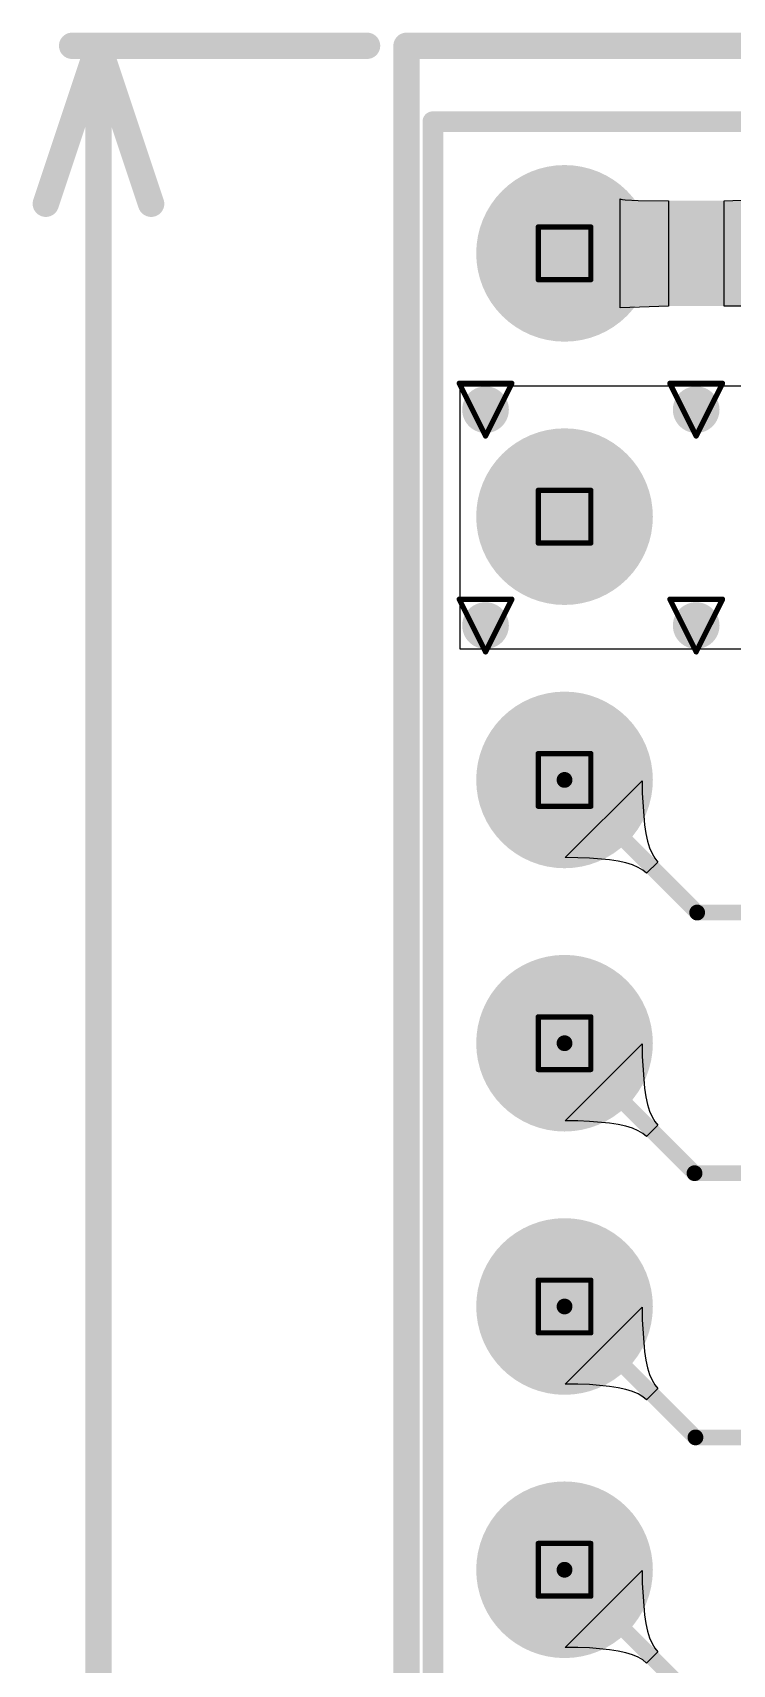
# Model space of a CAD drawing. Extents: x 75 to 173, y 40 to 188.
# Drawn here: x 81.1 to 87.85, y 161.92 to 177.66 of the extents above; entities that cross this region are included whole.
import ezdxf

# ---------------------------------------------------------------- set-up
doc = ezdxf.new("R2010")
doc.units = 0
doc.header["$MEASUREMENT"] = 0
doc.layers.get('0').update_dxf_attribs({"linetype": 'CONTINUOUS'})
for name, color, linetype in [('BottomLayer', 5, 'CONTINUOUS'), ('BOTTOMSOLDER', 6, 'CONTINUOUS'), ('DRILLDRAWING', 1, 'CONTINUOUS'), ('KEEPOUTLAYER', 6, 'CONTINUOUS'), ('MULTILAYER', 9, 'CONTINUOUS'), ('PadHoleLayer', 156, 'CONTINUOUS'), ('TopLayer', 1, 'CONTINUOUS'), ('TOPOVERLAY', 2, 'CONTINUOUS'), ('TOPSOLDER', 216, 'CONTINUOUS'), ('ViaHoleLayer', 16, 'CONTINUOUS')]:
    doc.layers.add(name, color=color, linetype=linetype)

# ---------------------------------------------------------------- blocks, each defined once
blk = doc.blocks.new('P___HDR2X23_2_54___14')
at = {"layer": 'BottomLayer', "const_width": 0.75}
for points in [[(42.805, 2.54, 1), (43.555, 2.54, 1)], [(45.345, 2.54, 1), (46.095, 2.54, 1)], [(47.885, 2.54, 1), (48.635, 2.54, 1)], [(50.425, 2.54, 1), (51.175, 2.54, 1)], [(52.965, 2.54, 1), (53.715, 2.54, 1)], [(55.505, 2.54, 1), (56.255, 2.54, 1)]]:
    blk.add_lwpolyline(points, format="xyb", close=True, dxfattribs=at)
at = {"layer": 'BOTTOMSOLDER', "const_width": 0.852}
for points in [[(42.754, 2.54, 1), (43.606, 2.54, 1)], [(45.294, 2.54, 1), (46.146, 2.54, 1)], [(47.834, 2.54, 1), (48.686, 2.54, 1)], [(50.374, 2.54, 1), (51.226, 2.54, 1)], [(52.914, 2.54, 1), (53.766, 2.54, 1)], [(55.454, 2.54, 1), (56.306, 2.54, 1)]]:
    blk.add_lwpolyline(points, format="xyb", close=True, dxfattribs=at)
at = {"layer": 'MULTILAYER', "const_width": 0.75}
for points in [[(42.805, 2.54, 1), (43.555, 2.54, 1)], [(45.345, 2.54, 1), (46.095, 2.54, 1)], [(47.885, 2.54, 1), (48.635, 2.54, 1)], [(50.425, 2.54, 1), (51.175, 2.54, 1)], [(52.965, 2.54, 1), (53.715, 2.54, 1)], [(55.505, 2.54, 1), (56.255, 2.54, 1)]]:
    blk.add_lwpolyline(points, format="xyb", close=True, dxfattribs=at)
at = {"layer": 'PadHoleLayer', "const_width": 0.45}
for points in [[(42.955, 2.54, 1), (43.405, 2.54, 1)], [(45.495, 2.54, 1), (45.945, 2.54, 1)], [(48.035, 2.54, 1), (48.485, 2.54, 1)], [(50.575, 2.54, 1), (51.025, 2.54, 1)], [(53.115, 2.54, 1), (53.565, 2.54, 1)], [(55.655, 2.54, 1), (56.105, 2.54, 1)]]:
    blk.add_lwpolyline(points, format="xyb", close=True, dxfattribs=at)
at = {"layer": 'TopLayer', "const_width": 0.75}
for points in [[(42.805, 2.54, 1), (43.555, 2.54, 1)], [(45.345, 2.54, 1), (46.095, 2.54, 1)], [(47.885, 2.54, 1), (48.635, 2.54, 1)], [(50.425, 2.54, 1), (51.175, 2.54, 1)], [(52.965, 2.54, 1), (53.715, 2.54, 1)], [(55.505, 2.54, 1), (56.255, 2.54, 1)]]:
    blk.add_lwpolyline(points, format="xyb", close=True, dxfattribs=at)
at = {"layer": 'TOPOVERLAY', "const_width": 0.2}
for points in [[(-1.27, 3.81), (57.15, 3.81)], [(57.15, 3.81), (57.15, -1.27)]]:
    blk.add_lwpolyline(points, dxfattribs=at)
at = {"layer": 'TOPOVERLAY', "const_width": 0.1}
blk.add_lwpolyline([(57.1, 3.81, 1), (57.2, 3.81, 1)], format="xyb", close=True, dxfattribs=at)
blk.add_lwpolyline([(57.1, 3.81, 1), (57.2, 3.81, 1)], format="xyb", close=True, dxfattribs=at)
at = {"layer": 'TOPSOLDER', "const_width": 0.852}
for points in [[(42.754, 2.54, 1), (43.606, 2.54, 1)], [(45.294, 2.54, 1), (46.146, 2.54, 1)], [(47.834, 2.54, 1), (48.686, 2.54, 1)], [(50.374, 2.54, 1), (51.226, 2.54, 1)], [(52.914, 2.54, 1), (53.766, 2.54, 1)], [(55.454, 2.54, 1), (56.306, 2.54, 1)]]:
    blk.add_lwpolyline(points, format="xyb", close=True, dxfattribs=at)

msp = doc.modelspace()

# ---------------------------------------------------------------- linework, layer by layer
at = {"layer": 'BottomLayer'}
for p, q in [((85.22081, 171.71542), (85.22081, 174.25542)), ((85.22081, 174.25542), (93.49126, 174.25542)), ((105.75945, 171.71542), (85.22081, 171.71542))]:
    msp.add_line(p, q, dxfattribs=at)
at = {"layer": 'BottomLayer', "const_width": 0.225}
for points in [[(85.35236, 174.02682, 1), (85.57735, 174.02682, 1)], [(87.38436, 174.02682, 1), (87.60935, 174.02682, 1)], [(85.35236, 171.94402, 1), (85.57735, 171.94402, 1)], [(87.38436, 171.94402, 1), (87.60935, 171.94402, 1)]]:
    msp.add_lwpolyline(points, format="xyb", close=True, dxfattribs=at)
at = {"layer": 'DRILLDRAWING', "const_width": 0.0508}
for points in [[(85.97286, 175.78882), (86.48086, 175.78882)], [(85.97286, 175.28082), (85.97286, 175.78882)], [(86.48086, 175.28082), (86.48086, 175.78882)], [(85.97286, 175.28082), (86.48086, 175.28082)], [(85.21086, 174.28082), (85.71886, 174.28082)], [(85.21086, 174.28082), (85.46486, 173.77282)], [(85.46486, 173.77282), (85.71886, 174.28082)], [(87.24286, 174.28082), (87.75086, 174.28082)], [(87.24286, 174.28082), (87.49686, 173.77282)], [(87.49686, 173.77282), (87.75086, 174.28082)], [(85.97286, 173.24882), (86.48086, 173.24882)], [(85.97286, 172.74082), (85.97286, 173.24882)], [(86.48086, 172.74082), (86.48086, 173.24882)], [(85.97286, 172.74082), (86.48086, 172.74082)], [(85.21086, 172.19802), (85.71886, 172.19802)], [(85.21086, 172.19802), (85.46486, 171.69002)], [(85.46486, 171.69002), (85.71886, 172.19802)], [(87.24286, 172.19802), (87.75086, 172.19802)], [(87.24286, 172.19802), (87.49686, 171.69002)], [(87.49686, 171.69002), (87.75086, 172.19802)], [(85.97286, 170.70882), (86.48086, 170.70882)], [(85.97286, 170.20082), (85.97286, 170.70882)], [(86.48086, 170.20082), (86.48086, 170.70882)], [(85.97286, 170.20082), (86.48086, 170.20082)], [(85.97286, 168.16882), (86.48086, 168.16882)], [(85.97286, 167.66082), (85.97286, 168.16882)], [(86.48086, 167.66082), (86.48086, 168.16882)], [(85.97286, 167.66082), (86.48086, 167.66082)], [(85.97286, 165.62882), (86.48086, 165.62882)], [(85.97286, 165.12082), (85.97286, 165.62882)], [(86.48086, 165.12082), (86.48086, 165.62882)], [(85.97286, 165.12082), (86.48086, 165.12082)], [(85.97286, 163.08882), (86.48086, 163.08882)], [(85.97286, 162.58082), (85.97286, 163.08882)], [(86.48086, 162.58082), (86.48086, 163.08882)], [(85.97286, 162.58082), (86.48086, 162.58082)]]:
    msp.add_lwpolyline(points, dxfattribs=at)
at = {"layer": 'DRILLDRAWING', "const_width": 0.0254}
for points in [[(85.96016, 175.78882, 1), (85.98556, 175.78882, 1)], [(85.96016, 175.78882, 1), (85.98556, 175.78882, 1)], [(86.46816, 175.78882, 1), (86.49356, 175.78882, 1)], [(86.46816, 175.78882, 1), (86.49356, 175.78882, 1)], [(85.96016, 175.28082, 1), (85.98556, 175.28082, 1)], [(85.96016, 175.28082, 1), (85.98556, 175.28082, 1)], [(86.46816, 175.28082, 1), (86.49356, 175.28082, 1)], [(86.46816, 175.28082, 1), (86.49356, 175.28082, 1)], [(85.19816, 174.28082, 1), (85.22356, 174.28082, 1)], [(85.19816, 174.28082, 1), (85.22356, 174.28082, 1)], [(85.70616, 174.28082, 1), (85.73156, 174.28082, 1)], [(85.70616, 174.28082, 1), (85.73156, 174.28082, 1)], [(87.23016, 174.28082, 1), (87.25556, 174.28082, 1)], [(87.23016, 174.28082, 1), (87.25556, 174.28082, 1)], [(87.73816, 174.28082, 1), (87.76356, 174.28082, 1)], [(87.73816, 174.28082, 1), (87.76356, 174.28082, 1)], [(85.45216, 173.77282, 1), (85.47756, 173.77282, 1)], [(85.45216, 173.77282, 1), (85.47756, 173.77282, 1)], [(87.48416, 173.77282, 1), (87.50956, 173.77282, 1)], [(87.48416, 173.77282, 1), (87.50956, 173.77282, 1)], [(85.96016, 173.24882, 1), (85.98556, 173.24882, 1)], [(85.96016, 173.24882, 1), (85.98556, 173.24882, 1)], [(86.46816, 173.24882, 1), (86.49356, 173.24882, 1)], [(86.46816, 173.24882, 1), (86.49356, 173.24882, 1)], [(85.96016, 172.74082, 1), (85.98556, 172.74082, 1)], [(85.96016, 172.74082, 1), (85.98556, 172.74082, 1)], [(86.46816, 172.74082, 1), (86.49356, 172.74082, 1)], [(86.46816, 172.74082, 1), (86.49356, 172.74082, 1)], [(85.19816, 172.19802, 1), (85.22356, 172.19802, 1)], [(85.19816, 172.19802, 1), (85.22356, 172.19802, 1)], [(85.70616, 172.19802, 1), (85.73156, 172.19802, 1)], [(85.70616, 172.19802, 1), (85.73156, 172.19802, 1)], [(87.23016, 172.19802, 1), (87.25556, 172.19802, 1)], [(87.23016, 172.19802, 1), (87.25556, 172.19802, 1)], [(87.73816, 172.19802, 1), (87.76356, 172.19802, 1)], [(87.73816, 172.19802, 1), (87.76356, 172.19802, 1)], [(85.45216, 171.69002, 1), (85.47756, 171.69002, 1)], [(85.45216, 171.69002, 1), (85.47756, 171.69002, 1)], [(87.48416, 171.69002, 1), (87.50956, 171.69002, 1)], [(87.48416, 171.69002, 1), (87.50956, 171.69002, 1)], [(85.96016, 170.70882, 1), (85.98556, 170.70882, 1)], [(85.96016, 170.70882, 1), (85.98556, 170.70882, 1)], [(86.46816, 170.70882, 1), (86.49356, 170.70882, 1)], [(86.46816, 170.70882, 1), (86.49356, 170.70882, 1)], [(85.96016, 170.20082, 1), (85.98556, 170.20082, 1)], [(85.96016, 170.20082, 1), (85.98556, 170.20082, 1)], [(86.46816, 170.20082, 1), (86.49356, 170.20082, 1)], [(86.46816, 170.20082, 1), (86.49356, 170.20082, 1)], [(85.96016, 168.16882, 1), (85.98556, 168.16882, 1)], [(85.96016, 168.16882, 1), (85.98556, 168.16882, 1)], [(86.46816, 168.16882, 1), (86.49356, 168.16882, 1)], [(86.46816, 168.16882, 1), (86.49356, 168.16882, 1)], [(85.96016, 167.66082, 1), (85.98556, 167.66082, 1)], [(85.96016, 167.66082, 1), (85.98556, 167.66082, 1)], [(86.46816, 167.66082, 1), (86.49356, 167.66082, 1)], [(86.46816, 167.66082, 1), (86.49356, 167.66082, 1)], [(85.96016, 165.62882, 1), (85.98556, 165.62882, 1)], [(85.96016, 165.62882, 1), (85.98556, 165.62882, 1)], [(86.46816, 165.62882, 1), (86.49356, 165.62882, 1)], [(86.46816, 165.62882, 1), (86.49356, 165.62882, 1)], [(85.96016, 165.12082, 1), (85.98556, 165.12082, 1)], [(85.96016, 165.12082, 1), (85.98556, 165.12082, 1)], [(86.46816, 165.12082, 1), (86.49356, 165.12082, 1)], [(86.46816, 165.12082, 1), (86.49356, 165.12082, 1)], [(85.96016, 163.08882, 1), (85.98556, 163.08882, 1)], [(85.96016, 163.08882, 1), (85.98556, 163.08882, 1)], [(86.46816, 163.08882, 1), (86.49356, 163.08882, 1)], [(86.46816, 163.08882, 1), (86.49356, 163.08882, 1)], [(85.96016, 162.58082, 1), (85.98556, 162.58082, 1)], [(85.96016, 162.58082, 1), (85.98556, 162.58082, 1)], [(86.46816, 162.58082, 1), (86.49356, 162.58082, 1)], [(86.46816, 162.58082, 1), (86.49356, 162.58082, 1)]]:
    msp.add_lwpolyline(points, format="xyb", close=True, dxfattribs=at)
at = {"layer": 'KEEPOUTLAYER', "const_width": 0.254}
for points in [[(84.70286, 177.53722), (150.20287, 177.53723)], [(84.70286, 117.53722), (84.70286, 177.53722)]]:
    msp.add_lwpolyline(points, dxfattribs=at)
at = {"layer": 'KEEPOUTLAYER', "const_width": 0.127}
msp.add_lwpolyline([(84.63936, 177.53722, 1), (84.76636, 177.53722, 1)], format="xyb", close=True, dxfattribs=at)
msp.add_lwpolyline([(84.63936, 177.53722, 1), (84.76636, 177.53722, 1)], format="xyb", close=True, dxfattribs=at)
at = {"layer": 'MULTILAYER', "const_width": 0.225}
for points in [[(85.35236, 174.02682, 1), (85.57735, 174.02682, 1)], [(87.38436, 174.02682, 1), (87.60935, 174.02682, 1)], [(85.35236, 171.94402, 1), (85.57735, 171.94402, 1)], [(87.38436, 171.94402, 1), (87.60935, 171.94402, 1)]]:
    msp.add_lwpolyline(points, format="xyb", close=True, dxfattribs=at)
at = {"layer": 'TopLayer'}
for p, q in [((86.76246, 175.00982), (86.76246, 176.05982)), ((86.76246, 176.05982), (86.77012, 176.05659)), ((86.77012, 176.05659), (86.78644, 176.0537)), ((86.78644, 176.0537), (86.81141, 176.05115)), ((86.81141, 176.05115), (86.93827, 176.04554)), ((86.93827, 176.04554), (87.22861, 176.04282)), ((87.22861, 176.04282), (87.22861, 175.02682)), ((87.7651, 176.04282), (88.23125, 176.05982)), ((87.7651, 175.02682), (87.7651, 176.04282)), ((87.22861, 175.02682), (86.76246, 175.00982)), ((88.05544, 175.0241), (87.7651, 175.02682)), ((85.22081, 171.71542), (85.22081, 174.25542)), ((85.22081, 174.25542), (93.49126, 174.25542)), ((97.25998, 171.71542), (85.22081, 171.71542)), ((86.23436, 169.70486), (86.97682, 170.44732)), ((86.97682, 170.44732), (86.97718, 170.32636)), ((86.97718, 170.32636), (86.99775, 170.02018)), ((86.99775, 170.02018), (87.0111, 169.93701)), ((87.0111, 169.93701), (87.02769, 169.8633)), ((87.02769, 169.8633), (87.04753, 169.79903)), ((86.35531, 169.70449), (86.23436, 169.70486)), ((86.46682, 169.70088), (86.35531, 169.70449)), ((86.6615, 169.68392), (86.46682, 169.70088)), ((87.04753, 169.79903), (87.07062, 169.74421)), ((87.07062, 169.74421), (87.09695, 169.69884)), ((87.09695, 169.69884), (87.12652, 169.66292)), ((86.74466, 169.67058), (86.6615, 169.68392)), ((86.81838, 169.65398), (86.74466, 169.67058)), ((86.88265, 169.63415), (86.81838, 169.65398)), ((86.93747, 169.61106), (86.88265, 169.63415)), ((86.98284, 169.58473), (86.93747, 169.61106)), ((87.01876, 169.55516), (86.98284, 169.58473)), ((87.12652, 169.66292), (87.01876, 169.55516)), ((86.23436, 167.16486), (86.97682, 167.90732)), ((86.97682, 167.90732), (86.97718, 167.78636)), ((86.97718, 167.78636), (86.99775, 167.48018)), ((86.99775, 167.48018), (87.0111, 167.39701)), ((87.0111, 167.39701), (87.02769, 167.3233)), ((87.02769, 167.3233), (87.04753, 167.25903)), ((87.04753, 167.25903), (87.07062, 167.20421)), ((87.07062, 167.20421), (87.09695, 167.15884)), ((86.35531, 167.16449), (86.23436, 167.16486)), ((86.46682, 167.16088), (86.35531, 167.16449)), ((86.6615, 167.14392), (86.46682, 167.16088)), ((86.74466, 167.13058), (86.6615, 167.14392)), ((86.81838, 167.11398), (86.74466, 167.13058)), ((86.88265, 167.09415), (86.81838, 167.11398)), ((86.93747, 167.07106), (86.88265, 167.09415)), ((86.98284, 167.04473), (86.93747, 167.07106)), ((87.01876, 167.01516), (86.98284, 167.04473)), ((87.12652, 167.12292), (87.01876, 167.01516)), ((87.09695, 167.15884), (87.12652, 167.12292)), ((86.23436, 164.62486), (86.97682, 165.36732)), ((86.97682, 165.36732), (86.97718, 165.24636)), ((86.97718, 165.24636), (86.99775, 164.94018)), ((86.99775, 164.94018), (87.0111, 164.85701)), ((87.0111, 164.85701), (87.02769, 164.7833)), ((87.02769, 164.7833), (87.04753, 164.71903)), ((87.04753, 164.71903), (87.07062, 164.66421)), ((87.07062, 164.66421), (87.09695, 164.61884)), ((86.35531, 164.62449), (86.23436, 164.62486)), ((86.46682, 164.62088), (86.35531, 164.62449)), ((86.6615, 164.60392), (86.46682, 164.62088)), ((86.74466, 164.59058), (86.6615, 164.60392)), ((86.81838, 164.57398), (86.74466, 164.59058)), ((86.88265, 164.55415), (86.81838, 164.57398)), ((86.93747, 164.53106), (86.88265, 164.55415)), ((86.98284, 164.50473), (86.93747, 164.53106)), ((87.01876, 164.47516), (86.98284, 164.50473)), ((87.12652, 164.58292), (87.01876, 164.47516)), ((87.09695, 164.61884), (87.12652, 164.58292)), ((86.23436, 162.08486), (86.97682, 162.82732)), ((86.97682, 162.82732), (86.97718, 162.70636)), ((86.97718, 162.70636), (86.99775, 162.40018)), ((86.99775, 162.40018), (87.0111, 162.31701)), ((87.0111, 162.31701), (87.02769, 162.2433)), ((87.02769, 162.2433), (87.04753, 162.17903)), ((87.04753, 162.17903), (87.07062, 162.12421)), ((86.35531, 162.08449), (86.23436, 162.08486)), ((86.46682, 162.08088), (86.35531, 162.08449)), ((86.6615, 162.06392), (86.46682, 162.08088)), ((86.74466, 162.05058), (86.6615, 162.06392)), ((86.81838, 162.03398), (86.74466, 162.05058)), ((86.88265, 162.01415), (86.81838, 162.03398)), ((86.93747, 161.99106), (86.88265, 162.01415)), ((86.98284, 161.96473), (86.93747, 161.99106)), ((87.12652, 162.04292), (87.01876, 161.93516)), ((87.07062, 162.12421), (87.09695, 162.07884)), ((87.09695, 162.07884), (87.12652, 162.04292)), ((87.01876, 161.93516), (86.98284, 161.96473))]:
    msp.add_line(p, q, dxfattribs=at)
for points, const_width in [([(86.22686, 175.53482), (88.76686, 175.53482)], 1.016), ([(86.22686, 170.45482), (87.50626, 169.17542)], 0.1524), ([(87.50626, 169.17542), (91.02746, 169.17542)], 0.1524), ([(86.22686, 167.91482), (87.48086, 166.66082)], 0.1524), ([(87.48086, 166.66082), (91.17986, 166.66082)], 0.1524), ([(86.22686, 165.37482), (87.4898, 164.11187)], 0.1524), ([(87.4898, 164.11187), (92.17046, 164.11187)], 0.1524), ([(86.22686, 162.83482), (87.48086, 161.58082)], 0.1524)]:
    msp.add_lwpolyline(points, dxfattribs=dict(at, const_width=const_width))
for points, const_width in [([(85.97286, 175.53482, 1), (86.48086, 175.53482, 1)], 0.508), ([(85.35236, 174.02682, 1), (85.57735, 174.02682, 1)], 0.225), ([(87.38436, 174.02682, 1), (87.60935, 174.02682, 1)], 0.225), ([(85.35236, 171.94402, 1), (85.57735, 171.94402, 1)], 0.225), ([(87.38436, 171.94402, 1), (87.60935, 171.94402, 1)], 0.225), ([(86.18876, 170.45482, 1), (86.26496, 170.45482, 1)], 0.0762), ([(87.46816, 169.17542, 1), (87.54436, 169.17542, 1)], 0.0762), ([(87.46816, 169.17542, 1), (87.54436, 169.17542, 1)], 0.0762), ([(86.18876, 167.91482, 1), (86.26496, 167.91482, 1)], 0.0762), ([(87.44276, 166.66082, 1), (87.51896, 166.66082, 1)], 0.0762), ([(87.44276, 166.66082, 1), (87.51896, 166.66082, 1)], 0.0762), ([(86.18876, 165.37482, 1), (86.26496, 165.37482, 1)], 0.0762), ([(87.4517, 164.11187, 1), (87.5279, 164.11187, 1)], 0.0762), ([(87.4517, 164.11187, 1), (87.5279, 164.11187, 1)], 0.0762), ([(86.18876, 162.83482, 1), (86.26496, 162.83482, 1)], 0.0762)]:
    msp.add_lwpolyline(points, format="xyb", close=True, dxfattribs=dict(at, const_width=const_width))
at = {"layer": 'TOPOVERLAY', "const_width": 0.254}
for points in [[(81.22306, 176.01322), (81.73106, 177.53722)], [(81.47706, 177.53722), (84.32186, 177.53722)], [(81.73106, 177.53722), (82.23906, 176.01322)], [(81.73106, 154.30426), (81.73106, 177.53722)]]:
    msp.add_lwpolyline(points, dxfattribs=at)
at = {"layer": 'TOPOVERLAY', "const_width": 0.127}
for points in [[(81.41356, 177.53722, 1), (81.54056, 177.53722, 1)], [(81.66756, 177.53722, 1), (81.79456, 177.53722, 1)], [(81.66756, 177.53722, 1), (81.79456, 177.53722, 1)], [(81.66756, 177.53722, 1), (81.79456, 177.53722, 1)], [(84.25836, 177.53722, 1), (84.38536, 177.53722, 1)], [(81.15956, 176.01322, 1), (81.28656, 176.01322, 1)], [(82.17556, 176.01322, 1), (82.30256, 176.01322, 1)]]:
    msp.add_lwpolyline(points, format="xyb", close=True, dxfattribs=at)
at = {"layer": 'ViaHoleLayer', "const_width": 0.1}
for points in [[(85.41486, 174.02682, 1), (85.51486, 174.02682, 1)], [(87.44686, 174.02682, 1), (87.54686, 174.02682, 1)], [(85.41486, 171.94402, 1), (85.51486, 171.94402, 1)], [(87.44686, 171.94402, 1), (87.54686, 171.94402, 1)]]:
    msp.add_lwpolyline(points, format="xyb", close=True, dxfattribs=at)

# ---------------------------------------------------------------- block references
at = {"rotation": 90}
msp.add_blockref('P___HDR2X23_2_54___14', (88.76686, 119.65482), dxfattribs=at)

doc.saveas('drawing.dxf')
